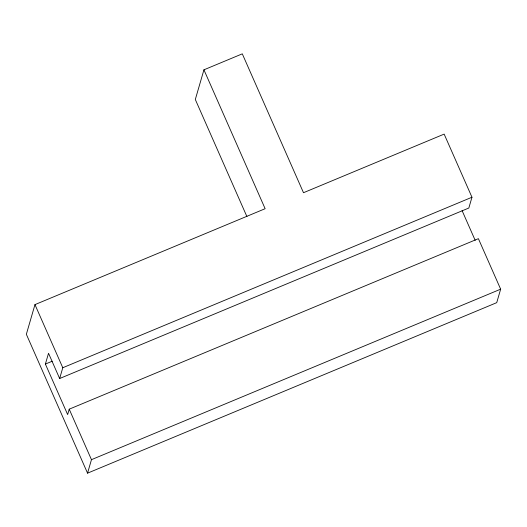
<?xml version="1.0" encoding="UTF-8"?>
<svg xmlns="http://www.w3.org/2000/svg" width="527" height="527" viewBox="0 0 527 527"><rect width="100%" height="100%" fill="white"/><g stroke="black" fill="none" stroke-linecap="round" stroke-linejoin="round"><path stroke-width="0.79" d="M203.936 69.821L265.134 208.705L34.966 304.613L26.35 334.283L87.548 473.16L496.73 302.656L500.65 289.171L478.397 238.672L69.215 409.176L67.647 414.571L45.394 364.065L48.524 353.281L59.65 378.531L468.832 208.027L471.968 197.236L444.149 134.108L303.493 192.717L242.295 53.84L203.936 69.821L195.313 99.484L246.919 216.597M59.65 378.531L62.785 367.741L34.966 304.613M87.548 473.16L91.467 459.676L69.215 409.176M45.394 364.065L52.226 361.219M62.785 367.741L471.968 197.236M91.467 459.676L500.65 289.171M462.1 210.642L475.189 240.352"/></g></svg>
